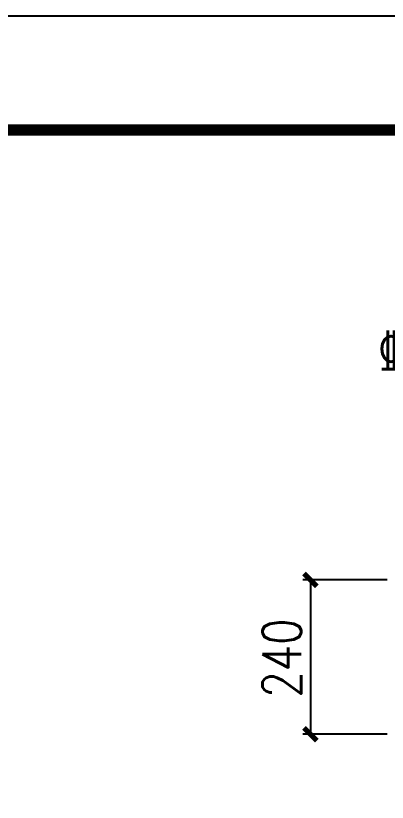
# Model space of a CAD drawing. Extents: x 14475413 to 15955882, y -732572 to -282951.
# Drawn here: x 14817236 to 14822119, y -476935 to -466600 of the extents above; entities that cross this region are included whole.
import ezdxf

# ---------------------------------------------------------------- set-up
doc = ezdxf.new("R2010")
doc.units = 0
doc.header["$LTSCALE"] = 1000
doc.header["$MEASUREMENT"] = 0
doc.layers.add('TK', color=4, linetype='Continuous')
doc.styles.add('_HZTXT', font='txt.shx', dxfattribs={"width": 0.8, "bigfont": 'hztxt.shx'})
doc.styles.add('Z3', font='txt.shx', dxfattribs={"width": 0.8, "height": 300, "bigfont": 'hztxt.shx'})
doc.dimstyles.new('ISO-25_WS', dxfattribs={"dimtxt": 3, "dimasz": 100, "dimexe": 60, "dimexo": 0, "dimgap": 10, "dimtad": 1, "dimdec": 0, "dimdsep": 46, "dimtxsty": 'Z3', "dimblk1": 'ARCHTICK', "dimblk2": 'ARCHTICK', "dimsah": 1, "dimcen": 2.5, "dimclrd": 4, "dimclre": 4, "dimclrt": 7, "dimadec": 0, "dimazin": 0, "dimtfac": 1, "dimtdec": 4, "dimtmove": 2, "dimatfit": 3, "dimldrblk": 'ARCHTICK', "dimfxl": 0, "dimtolj": 1, "dimtzin": 0, "dimarcsym": 0})

# ---------------------------------------------------------------- blocks, each defined once
blk = doc.blocks.new('_ArchTick')
at = {"color": 0, "linetype": 'ByBlock', "const_width": 0.4}
blk.add_lwpolyline([(-0.5, -0.5), (0.5, 0.5)], dxfattribs=at)
blk = doc.blocks.new('*D654')
at = {"color": 4, "lineweight": -2}
for p, q in [((-241993.5, 653758.5), (-242649.2, 653758.5)), ((-242589.2, 653758.5), (-242589.2, 652558.2)), ((-241993.5, 652558.2), (-242649.2, 652558.2))]:
    blk.add_line(p, q, dxfattribs=at)
at = {"layer": 'Defpoints', "color": 0}
for p in [(-241993.5, 653758.5), (-242589.2, 652558.2), (-241993.5, 652558.2)]:
    blk.add_point(p, dxfattribs=at)
at = {"color": 4, "lineweight": -2, "xscale": 100, "yscale": 100, "zscale": 100}
for p, rotation in [((-242589.2, 653758.5), 90), ((-242589.2, 652558.2), 270)]:
    blk.add_blockref('_ArchTick', p, dxfattribs=dict(at, rotation=rotation))
at = {"color": 7, "insert": (-242811.6, 653150.9), "char_height": 300, "attachment_point": 5, "rotation": 90, "style": 'Z3'}
blk.add_mtext('\\A1;240', dxfattribs=at)
blk = doc.blocks.new('GeYuanFrame_16346752', base_point=(20.086, 4.526))
at = {"layer": 'TK'}
blk.add_lwpolyline([(20.086, 4.526), (20.086, 598.526), (861.086, 598.526), (861.086, 4.526)], close=True, dxfattribs=at)
at = {"layer": 'TK', "const_width": 1}
blk.add_lwpolyline([(45.086, 588.526), (851.086, 588.526), (851.086, 14.526), (45.086, 14.526)], close=True, dxfattribs=at)
blk = doc.blocks.new('Z333')
at = {"color": 7, "style": '_HZTXT', "width": 0.8}
blk.add_text('\x846@500', height=300, dxfattribs=at).set_placement((-242065.4, 655397.7))
dim = blk.add_linear_dim(base=(-242589.2, 652558.2), p1=(-241993.5, 653758.5), p2=(-241993.5, 652558.2), angle=270, text='240', dimstyle='ISO-25_WS')
dim.commit()
dim.dimension.update_dxf_attribs({"geometry": '*D654', "text_midpoint": (-242811.6, 653150.9), "dimtype": 128})

msp = doc.modelspace()

# ---------------------------------------------------------------- block references
for name, p, xscale, yscale, zscale in [('GeYuanFrame_16346752', (14757263.5, -555700), 150, 150, 150), ('Z333', (15231085.4, -1578865.2), 1.689999997615814, 1.690000001341105, 1.69)]:
    msp.add_blockref(name, p, dxfattribs=dict(xscale=xscale, yscale=yscale, zscale=zscale))

doc.saveas('drawing.dxf')
